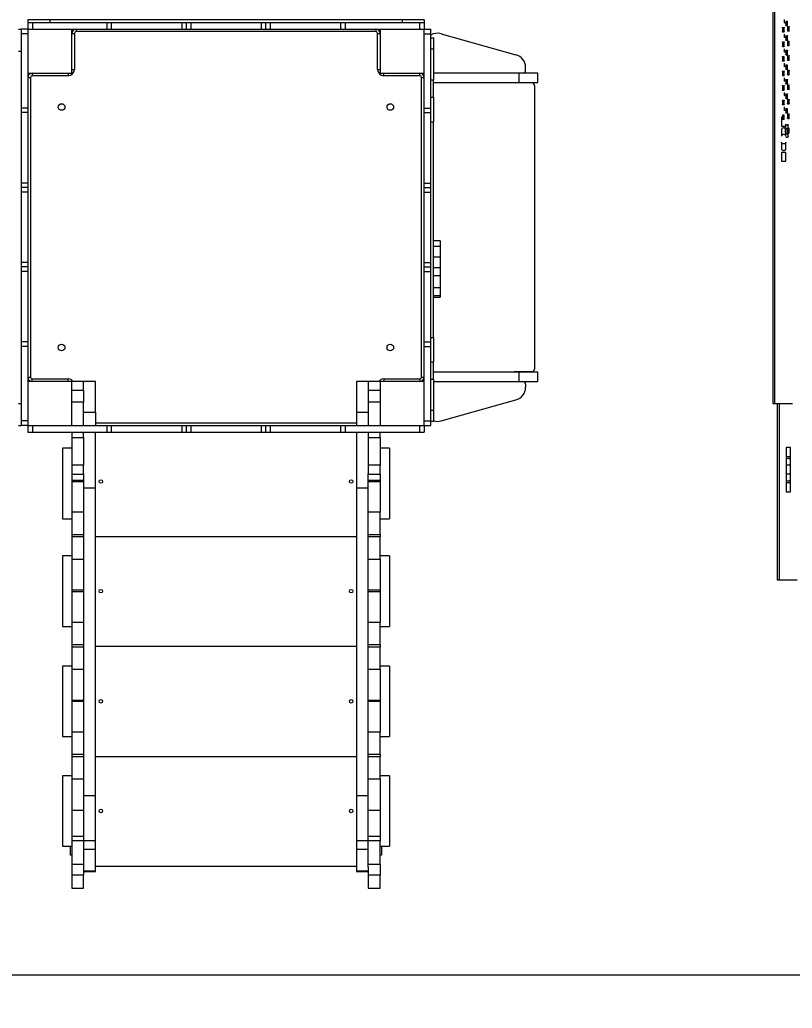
# Model space of a CAD drawing. Header units: millimetres. Extents: x -8045 to 6871, y -5915 to 5473.
# Drawn here: x -2395 to -642, y -3159 to -915 of the extents above; entities that cross this region are included whole.
import ezdxf

# ---------------------------------------------------------------- set-up
doc = ezdxf.new("R2010")
doc.units = ezdxf.units.MM
for name, color, linetype in [('DIKOM_ОБЪЕКТ', 7, 'Continuous'), ('DIKOM_РАЗМЕР_ЗОНА', 7, 'Continuous'), ('DIKOM_РАЗМЕР_ОБЪЕКТА', 7, 'Continuous')]:
    doc.layers.add(name, color=color, linetype=linetype)
doc.styles.add('style1', font='arial.ttf', dxfattribs={"width": 0.8})
doc.dimstyles.new('1-50', dxfattribs={"dimtxt": 300, "dimasz": 200, "dimexe": 100, "dimexo": 0, "dimgap": 100, "dimtad": 1, "dimtxsty": 'style1', "dimcen": 200, "dimclrd": 7, "dimclre": 7, "dimclrt": 7, "dimadec": 1, "dimazin": 2, "dimtfac": 1, "dimtmove": 0, "dimatfit": 2, "dimfxl": 0, "dimlwd": 25, "dimlwe": 18, "dimarcsym": 0})

# ---------------------------------------------------------------- blocks, each defined once
blk = doc.blocks.new('*D9')
at = {"layer": 'Defpoints', "color": 0, "linetype": 'Continuous', "transparency": 16777216}
for p in [(5663.5, -234.6), (-5019.6, -1388.7), (5663.5, -4701.5)]:
    blk.add_point(p, dxfattribs=at)
at = {"layer": 'DIKOM_РАЗМЕР_ОБЪЕКТА', "color": 7, "linetype": 'Continuous', "lineweight": 18, "transparency": 16777216}
for p, q in [((5663.5, -234.6), (5663.5, -4801.5)), ((-5019.6, -1388.7), (-5019.6, -4801.5))]:
    blk.add_line(p, q, dxfattribs=at)
at = {"layer": 'DIKOM_РАЗМЕР_ОБЪЕКТА', "color": 7, "linetype": 'Continuous', "lineweight": 25, "transparency": 16777216}
blk.add_line((-4819.6, -4701.5), (5463.5, -4701.5), dxfattribs=at)
at = {"layer": 'DIKOM_РАЗМЕР_ОБЪЕКТА', "color": 7, "linetype": 'Continuous', "transparency": 16777216}
for points in [[(-4819.6, -4668.1), (-4819.6, -4734.8), (-5019.6, -4701.5)], [(5463.5, -4668.1), (5463.5, -4734.8), (5663.5, -4701.5)]]:
    blk.add_solid(points, dxfattribs=at)
at = {"layer": 'DIKOM_РАЗМЕР_ОБЪЕКТА', "color": 7, "linetype": 'Continuous', "lineweight": 15, "transparency": 16777216, "insert": (-74.4, -4448.3), "char_height": 300, "attachment_point": 5, "style": 'style1'}
blk.add_mtext('10700', dxfattribs=at)
blk = doc.blocks.new('*D10')
at = {"layer": 'Defpoints', "color": 0, "linetype": 'Continuous', "transparency": 16777216}
for p in [(-1653.8, 3474.9), (-5616.5, -3083.4), (491, -3083.4)]:
    blk.add_point(p, dxfattribs=at)
at = {"layer": 'DIKOM_РАЗМЕР_ОБЪЕКТА', "color": 7, "linetype": 'Continuous', "lineweight": 18, "transparency": 16777216}
for p, q in [((-1653.8, 3474.9), (-5716.5, 3474.9)), ((491, -3083.4), (-5716.5, -3083.4))]:
    blk.add_line(p, q, dxfattribs=at)
at = {"layer": 'DIKOM_РАЗМЕР_ОБЪЕКТА', "color": 7, "linetype": 'Continuous', "lineweight": 25, "transparency": 16777216}
blk.add_line((-5616.5, 3274.9), (-5616.5, -2883.4), dxfattribs=at)
at = {"layer": 'DIKOM_РАЗМЕР_ОБЪЕКТА', "color": 7, "linetype": 'Continuous', "transparency": 16777216}
for points in [[(-5649.8, 3274.9), (-5583.1, 3274.9), (-5616.5, 3474.9)], [(-5649.8, -2883.4), (-5583.1, -2883.4), (-5616.5, -3083.4)]]:
    blk.add_solid(points, dxfattribs=at)
at = {"layer": 'DIKOM_РАЗМЕР_ОБЪЕКТА', "color": 7, "linetype": 'Continuous', "lineweight": 15, "transparency": 16777216, "insert": (-5869.6, -1326.9), "char_height": 300, "attachment_point": 5, "rotation": 90, "style": 'style1'}
blk.add_mtext('6550', dxfattribs=at)
blk = doc.blocks.new('*D11')
at = {"layer": 'Defpoints', "color": 0, "transparency": 16777216}
for p in [(6870.9, -184.6), (-7019.6, -1388.7), (-7019.6, -5814.6)]:
    blk.add_point(p, dxfattribs=at)
at = {"layer": 'DIKOM_РАЗМЕР_ЗОНА', "color": 7, "lineweight": 18, "transparency": 16777216}
for p, q in [((6870.9, -184.6), (6870.9, -5914.6)), ((-7019.6, -1388.7), (-7019.6, -5914.6))]:
    blk.add_line(p, q, dxfattribs=at)
at = {"layer": 'DIKOM_РАЗМЕР_ЗОНА', "color": 7, "lineweight": 25, "transparency": 16777216}
blk.add_line((6670.9, -5814.6), (-6819.6, -5814.6), dxfattribs=at)
at = {"layer": 'DIKOM_РАЗМЕР_ЗОНА', "color": 7, "transparency": 16777216}
for points in [[(-6819.6, -5781.3), (-6819.6, -5848), (-7019.6, -5814.6)], [(6670.9, -5781.3), (6670.9, -5848), (6870.9, -5814.6)]]:
    blk.add_solid(points, dxfattribs=at)
at = {"layer": 'DIKOM_РАЗМЕР_ЗОНА', "color": 7, "transparency": 16777216, "insert": (-74.4, -5561.4), "char_height": 300, "attachment_point": 5, "style": 'style1'}
blk.add_mtext('13900', dxfattribs=at)
blk = doc.blocks.new('*D12')
at = {"layer": 'Defpoints', "color": 0, "transparency": 16777216}
for p in [(-2189.6, 5472.7), (-7595.2, -5085), (-495.6, -5085)]:
    blk.add_point(p, dxfattribs=at)
at = {"layer": 'DIKOM_РАЗМЕР_ЗОНА', "color": 7, "lineweight": 18, "transparency": 16777216}
for p, q in [((-2189.6, 5472.7), (-7695.2, 5472.7)), ((-495.6, -5085), (-7695.2, -5085))]:
    blk.add_line(p, q, dxfattribs=at)
at = {"layer": 'DIKOM_РАЗМЕР_ЗОНА', "color": 7, "lineweight": 25, "transparency": 16777216}
blk.add_line((-7595.2, 5272.7), (-7595.2, -4885), dxfattribs=at)
at = {"layer": 'DIKOM_РАЗМЕР_ЗОНА', "color": 7, "transparency": 16777216}
for points in [[(-7628.5, 5272.7), (-7561.9, 5272.7), (-7595.2, 5472.7)], [(-7628.5, -4885), (-7561.9, -4885), (-7595.2, -5085)]]:
    blk.add_solid(points, dxfattribs=at)
at = {"layer": 'DIKOM_РАЗМЕР_ЗОНА', "color": 7, "transparency": 16777216, "insert": (-7848.4, -1452.6), "char_height": 300, "attachment_point": 5, "rotation": 90, "style": 'style1'}
blk.add_mtext('10550', dxfattribs=at)

msp = doc.modelspace()

# ---------------------------------------------------------------- linework, layer by layer
at = {"layer": 'DIKOM_ОБЪЕКТ', "color": 7, "linetype": 'Continuous', "lineweight": 15}
for p, q in [((-685.854, -198.252), (-685.854, -1786.157)), ((-680.877, -1786.157), (-680.877, -746.094)), ((-2376.813, -915.157), (-2376.813, -921.157)), ((-2326.813, -915.157), (-2376.813, -915.157)), ((-1526.813, -915.157), (-2326.813, -915.157)), ((-2326.813, -915.157), (-2326.813, -921.157)), ((-1476.813, -915.157), (-1526.813, -915.157)), ((-1526.813, -915.157), (-1526.813, -921.157)), ((-1476.813, -915.157), (-1476.813, -921.157)), ((-659.782, -914.729), (-659.782, -921.42)), ((-656.498, -918.001), (-656.498, -927.919)), ((-652.498, -927.919), (-652.498, -918.001)), ((-2397.813, -936.157), (-2391.813, -936.157)), ((-2376.813, -936.157), (-2391.813, -936.157)), ((-2391.813, -936.157), (-2391.813, -946.746)), ((-2376.813, -921.157), (-2376.813, -936.157)), ((-2376.813, -921.157), (-2366.225, -921.157)), ((-2376.813, -936.157), (-2366.225, -936.157)), ((-2376.813, -936.157), (-2376.813, -946.746)), ((-2366.225, -921.157), (-2366.225, -936.157)), ((-2366.225, -921.157), (-2197.062, -921.157)), ((-2366.225, -936.157), (-2197.062, -936.157)), ((-2276.813, -1036.157), (-2276.813, -936.157)), ((-2266.813, -936.157), (-2266.813, -942.157)), ((-1586.813, -942.157), (-2266.813, -942.157)), ((-2197.062, -921.157), (-2197.062, -936.157)), ((-2197.062, -921.157), (-2187.076, -921.157)), ((-2197.062, -936.157), (-2187.076, -936.157)), ((-2187.076, -921.157), (-2187.076, -936.157)), ((-2187.076, -921.157), (-2026.813, -921.157)), ((-2187.076, -936.157), (-2026.813, -936.157)), ((-2026.813, -921.157), (-2026.813, -936.157)), ((-2026.813, -921.157), (-2016.813, -921.157)), ((-2026.813, -936.157), (-2016.813, -936.157)), ((-2016.813, -921.157), (-2016.813, -936.157)), ((-2016.813, -921.157), (-2006.813, -921.157)), ((-2016.813, -936.157), (-2006.813, -936.157)), ((-2006.813, -921.157), (-1846.813, -921.157)), ((-2006.813, -921.157), (-2006.813, -936.157)), ((-2006.813, -936.157), (-1846.813, -936.157)), ((-1846.813, -921.157), (-1846.813, -936.157)), ((-1846.813, -921.157), (-1836.813, -921.157)), ((-1846.813, -936.157), (-1836.813, -936.157)), ((-1836.813, -921.157), (-1836.813, -936.157)), ((-1836.813, -921.157), (-1826.813, -921.157)), ((-1836.813, -936.157), (-1826.813, -936.157)), ((-1826.813, -921.157), (-1826.813, -936.157)), ((-1826.813, -921.157), (-1666.55, -921.157)), ((-1826.813, -936.157), (-1666.55, -936.157)), ((-1666.55, -921.157), (-1666.55, -936.157)), ((-1666.55, -921.157), (-1656.563, -921.157)), ((-1666.55, -936.157), (-1656.563, -936.157)), ((-1656.563, -921.157), (-1656.563, -936.157)), ((-1656.563, -921.157), (-1487.401, -921.157)), ((-1656.563, -936.157), (-1487.401, -936.157)), ((-1586.813, -936.157), (-1586.813, -942.157)), ((-1576.813, -936.157), (-1576.813, -1036.157)), ((-1487.401, -921.157), (-1487.401, -936.157)), ((-1487.401, -921.157), (-1476.813, -921.157)), ((-1487.401, -936.157), (-1476.813, -936.157)), ((-1476.813, -921.157), (-1476.813, -936.157)), ((-1476.813, -936.157), (-1461.813, -936.157)), ((-1476.813, -946.746), (-1476.813, -936.157)), ((-1461.813, -946.746), (-1461.813, -936.157)), ((-663.911, -932.206), (-663.911, -942.123)), ((-663.835, -942.431), (-663.911, -942.123)), ((-659.911, -942.123), (-659.911, -932.206)), ((-656.421, -928.227), (-656.498, -927.919)), ((-652.369, -930.356), (-652.369, -940.274)), ((-652.293, -930.665), (-652.369, -930.377)), ((-648.369, -940.274), (-648.369, -930.356)), ((-2376.813, -946.746), (-2391.813, -946.746)), ((-2391.813, -946.746), (-2391.813, -1115.908)), ((-2376.813, -946.746), (-2376.813, -1115.908)), ((-2276.813, -946.157), (-2270.813, -946.157)), ((-2270.813, -946.157), (-2270.813, -1028.157)), ((-1582.813, -1028.157), (-1582.813, -946.157)), ((-1582.813, -946.157), (-1576.813, -946.157)), ((-1476.813, -946.746), (-1461.813, -946.746)), ((-1476.813, -1115.908), (-1476.813, -946.746)), ((-1461.813, -1115.908), (-1461.813, -946.746)), ((-1461.813, -956.157), (-1455.813, -956.157)), ((-1455.813, -956.157), (-1455.813, -981.157)), ((-1438.724, -946.822), (-1268.724, -994.422)), ((-659.782, -947.787), (-659.782, -954.478)), ((-656.498, -951.059), (-656.498, -960.976)), ((-656.421, -961.285), (-656.498, -960.976)), ((-652.498, -960.976), (-652.498, -951.059)), ((-652.369, -963.414), (-652.369, -973.332)), ((-652.293, -963.723), (-652.369, -963.435)), ((-648.369, -973.332), (-648.369, -963.414)), ((-2397.813, -986.157), (-2391.813, -986.157)), ((-1461.813, -981.157), (-1455.813, -981.157)), ((-1455.813, -981.157), (-1455.813, -1051.157)), ((-663.911, -965.264), (-663.911, -975.181)), ((-663.835, -975.489), (-663.911, -975.181)), ((-659.911, -975.181), (-659.911, -965.264)), ((-659.782, -980.845), (-659.782, -987.536)), ((-656.498, -984.117), (-656.498, -994.034)), ((-652.498, -994.034), (-652.498, -984.117)), ((-663.911, -998.321), (-663.911, -1008.239)), ((-663.835, -1008.547), (-663.911, -1008.239)), ((-659.911, -1008.239), (-659.911, -998.321)), ((-656.421, -994.343), (-656.498, -994.034)), ((-652.369, -996.472), (-652.369, -1006.389)), ((-652.293, -996.78), (-652.369, -996.493)), ((-648.369, -1006.389), (-648.369, -996.472)), ((-2276.813, -1028.157), (-2270.813, -1028.157)), ((-1582.813, -1028.157), (-1576.813, -1028.157)), ((-1246.813, -1030.157), (-1246.813, -1023.311)), ((-663.911, -1031.379), (-663.911, -1041.297)), ((-659.911, -1041.297), (-659.911, -1031.379)), ((-659.782, -1013.903), (-659.782, -1020.594)), ((-656.498, -1017.175), (-656.498, -1027.092)), ((-656.421, -1027.4), (-656.498, -1027.092)), ((-652.498, -1027.092), (-652.498, -1017.175)), ((-652.369, -1029.53), (-652.369, -1039.447)), ((-652.293, -1029.838), (-652.369, -1029.551)), ((-648.369, -1039.447), (-648.369, -1029.53)), ((-2376.813, -1036.157), (-2276.813, -1036.157)), ((-2376.813, -1046.157), (-2370.813, -1046.157)), ((-2370.813, -1046.157), (-2370.813, -1726.157)), ((-2366.813, -1036.157), (-2366.813, -1042.157)), ((-2284.813, -1042.157), (-2366.813, -1042.157)), ((-2284.813, -1036.157), (-2284.813, -1042.157)), ((-1576.813, -1036.157), (-1476.813, -1036.157)), ((-1568.813, -1042.157), (-1568.813, -1036.157)), ((-1486.813, -1042.157), (-1568.813, -1042.157)), ((-1486.813, -1042.157), (-1486.813, -1036.157)), ((-1482.813, -1726.157), (-1482.813, -1046.157)), ((-1482.813, -1046.157), (-1476.813, -1046.157)), ((-1461.813, -1051.157), (-1455.813, -1051.157)), ((-1261.497, -1036.157), (-1455.813, -1036.157)), ((-1455.813, -1091.157), (-1455.813, -1051.157)), ((-1261.497, -1057.157), (-1261.497, -1036.157)), ((-1218.813, -1036.157), (-1261.497, -1036.157)), ((-1218.813, -1057.157), (-1218.813, -1036.157)), ((-663.835, -1041.605), (-663.911, -1041.297)), ((-659.782, -1046.961), (-659.782, -1053.652)), ((-656.498, -1050.233), (-656.498, -1060.15)), ((-652.498, -1060.15), (-652.498, -1050.233)), ((-1455.813, -1057.157), (-1261.497, -1057.157)), ((-1232.813, -1058.157), (-1270.813, -1058.157)), ((-1261.497, -1057.157), (-1218.813, -1057.157)), ((-1226.813, -1064.157), (-1226.813, -1708.157)), ((-663.911, -1064.437), (-663.911, -1074.355)), ((-663.835, -1074.663), (-663.911, -1074.355)), ((-659.911, -1074.355), (-659.911, -1064.437)), ((-656.421, -1060.458), (-656.498, -1060.15)), ((-652.369, -1062.588), (-652.369, -1072.505)), ((-652.293, -1062.896), (-652.369, -1062.609)), ((-648.369, -1072.505), (-648.369, -1062.588)), ((-1461.813, -1091.157), (-1455.813, -1091.157)), ((-1455.813, -1091.157), (-1455.813, -1146.429)), ((-663.911, -1097.495), (-663.911, -1107.412)), ((-659.911, -1107.412), (-659.911, -1097.495)), ((-659.782, -1080.019), (-659.782, -1086.71)), ((-656.498, -1083.291), (-656.498, -1093.208)), ((-656.421, -1093.516), (-656.498, -1093.208)), ((-652.498, -1093.208), (-652.498, -1083.291)), ((-652.369, -1095.646), (-652.369, -1105.563)), ((-652.293, -1095.954), (-652.369, -1095.666)), ((-648.369, -1105.563), (-648.369, -1095.646)), ((-2376.813, -1115.908), (-2391.813, -1115.908)), ((-2391.813, -1115.908), (-2391.813, -1125.894)), ((-2376.813, -1115.908), (-2376.813, -1125.894)), ((-1476.813, -1115.908), (-1461.813, -1115.908)), ((-1476.813, -1125.894), (-1476.813, -1115.908)), ((-1461.813, -1125.894), (-1461.813, -1115.908)), ((-663.835, -1107.721), (-663.911, -1107.412)), ((-659.782, -1113.076), (-659.782, -1119.768)), ((-656.498, -1116.348), (-656.498, -1126.266)), ((-652.498, -1126.266), (-652.498, -1116.348)), ((-2376.813, -1125.894), (-2391.813, -1125.894)), ((-2391.813, -1125.894), (-2391.813, -1286.157)), ((-2376.813, -1125.894), (-2376.813, -1286.157)), ((-1476.813, -1125.894), (-1461.813, -1125.894)), ((-1476.813, -1286.157), (-1476.813, -1125.894)), ((-1461.813, -1286.157), (-1461.813, -1125.894)), ((-665.9, -1136.157), (-665.9, -1157.015)), ((-663.911, -1136.157), (-665.9, -1136.157)), ((-663.911, -1130.553), (-663.911, -1140.47)), ((-663.835, -1140.778), (-663.911, -1140.47)), ((-659.911, -1140.47), (-659.911, -1130.553)), ((-656.421, -1126.574), (-656.498, -1126.266)), ((-652.369, -1128.704), (-652.369, -1138.621)), ((-652.293, -1129.012), (-652.369, -1128.724)), ((-648.369, -1138.621), (-648.369, -1128.704)), ((-1461.813, -1146.429), (-1455.813, -1146.429)), ((-1455.813, -1635.886), (-1455.813, -1146.429)), ((-665.914, -1164.063), (-665.984, -1179.063)), ((-656.571, -1157.015), (-665.9, -1157.015)), ((-656.571, -1159.498), (-657.475, -1160.023)), ((-657.475, -1160.023), (-656.373, -1162.203)), ((-657.475, -1160.023), (-657.475, -1171.593)), ((-656.571, -1152.311), (-656.571, -1160.576)), ((-656.373, -1162.203), (-652.469, -1162.756)), ((-656.373, -1162.203), (-656.373, -1173.773)), ((-652.469, -1162.756), (-649.666, -1161.128)), ((-652.469, -1162.756), (-652.469, -1174.326)), ((-650.571, -1160.576), (-650.571, -1152.311)), ((-649.666, -1161.128), (-650.571, -1159.34)), ((-649.666, -1161.128), (-649.666, -1172.699)), ((-657.475, -1171.593), (-656.373, -1173.773)), ((-656.373, -1173.773), (-652.469, -1174.326)), ((-655.984, -1179.11), (-655.959, -1173.832)), ((-652.469, -1174.326), (-649.666, -1172.699)), ((-650.571, -1180.41), (-650.571, -1173.224)), ((-665.984, -1193.252), (-665.914, -1208.252)), ((-655.914, -1208.205), (-655.984, -1193.205)), ((-665.9, -1215.299), (-665.9, -1236.157)), ((-665.9, -1215.299), (-655.9, -1215.299)), ((-655.9, -1236.157), (-655.9, -1215.299)), ((-665.9, -1236.157), (-655.9, -1236.157)), ((-2376.813, -1286.157), (-2391.813, -1286.157)), ((-2391.813, -1286.157), (-2391.813, -1296.157)), ((-2376.813, -1296.157), (-2391.813, -1296.157)), ((-2391.813, -1296.157), (-2391.813, -1306.157)), ((-2376.813, -1286.157), (-2376.813, -1296.157)), ((-2376.813, -1296.157), (-2376.813, -1306.157)), ((-1476.813, -1286.157), (-1461.813, -1286.157)), ((-1476.813, -1296.157), (-1476.813, -1286.157)), ((-1476.813, -1296.157), (-1461.813, -1296.157)), ((-1476.813, -1306.157), (-1476.813, -1296.157)), ((-1461.813, -1296.157), (-1461.813, -1286.157)), ((-1461.813, -1306.157), (-1461.813, -1296.157)), ((-2391.813, -1306.157), (-2391.813, -1466.157)), ((-2376.813, -1306.157), (-2391.813, -1306.157)), ((-2376.813, -1306.157), (-2376.813, -1466.157)), ((-1476.813, -1466.157), (-1476.813, -1306.157)), ((-1476.813, -1306.157), (-1461.813, -1306.157)), ((-1461.813, -1466.157), (-1461.813, -1306.157)), ((-1440.813, -1416.9), (-1455.813, -1416.9)), ((-1440.813, -1429.972), (-1455.813, -1429.972)), ((-1440.813, -1416.9), (-1440.813, -1429.972)), ((-1440.813, -1429.972), (-1440.813, -1453.761)), ((-1440.813, -1453.761), (-1455.813, -1453.761)), ((-1440.813, -1453.761), (-1440.813, -1478.32)), ((-2376.813, -1466.157), (-2391.813, -1466.157)), ((-2391.813, -1466.157), (-2391.813, -1476.157)), ((-2376.813, -1476.157), (-2391.813, -1476.157)), ((-2391.813, -1476.157), (-2391.813, -1486.157)), ((-2376.813, -1466.157), (-2376.813, -1476.157)), ((-2376.813, -1476.157), (-2376.813, -1486.157)), ((-1476.813, -1466.157), (-1461.813, -1466.157)), ((-1476.813, -1476.157), (-1476.813, -1466.157)), ((-1476.813, -1476.157), (-1461.813, -1476.157)), ((-1476.813, -1486.157), (-1476.813, -1476.157)), ((-1461.813, -1476.157), (-1461.813, -1466.157)), ((-1461.813, -1486.157), (-1461.813, -1476.157)), ((-1440.813, -1478.32), (-1455.813, -1478.32)), ((-1440.813, -1478.32), (-1440.813, -1496.189)), ((-2376.813, -1486.157), (-2391.813, -1486.157)), ((-2391.813, -1486.157), (-2391.813, -1646.421)), ((-2376.813, -1486.157), (-2376.813, -1646.421)), ((-1476.813, -1486.157), (-1461.813, -1486.157)), ((-1476.813, -1646.421), (-1476.813, -1486.157)), ((-1461.813, -1646.421), (-1461.813, -1486.157)), ((-1440.813, -1496.189), (-1455.813, -1496.189)), ((-1440.813, -1496.189), (-1440.813, -1523.902)), ((-1440.813, -1523.902), (-1455.813, -1523.902)), ((-1440.813, -1523.902), (-1440.813, -1541.789)), ((-1440.813, -1541.789), (-1455.813, -1541.789)), ((-1455.813, -1544.479), (-1440.813, -1544.479)), ((-1440.813, -1541.789), (-1440.813, -1544.479)), ((-1461.813, -1635.886), (-1455.813, -1635.886)), ((-1455.813, -1635.886), (-1455.813, -1691.157)), ((-2376.813, -1646.421), (-2391.813, -1646.421)), ((-2391.813, -1646.421), (-2391.813, -1656.407)), ((-2376.813, -1656.407), (-2391.813, -1656.407)), ((-2391.813, -1656.407), (-2391.813, -1825.569)), ((-2376.813, -1646.421), (-2376.813, -1656.407)), ((-2376.813, -1656.407), (-2376.813, -1825.569)), ((-1476.813, -1646.421), (-1461.813, -1646.421)), ((-1476.813, -1656.407), (-1476.813, -1646.421)), ((-1476.813, -1656.407), (-1461.813, -1656.407)), ((-1476.813, -1825.569), (-1476.813, -1656.407)), ((-1461.813, -1656.407), (-1461.813, -1646.421)), ((-1461.813, -1825.569), (-1461.813, -1656.407)), ((-1461.813, -1691.157), (-1455.813, -1691.157)), ((-1455.813, -1731.157), (-1455.813, -1691.157)), ((-2376.813, -1726.157), (-2370.813, -1726.157)), ((-1482.813, -1726.157), (-1476.813, -1726.157)), ((-1261.497, -1715.157), (-1455.813, -1715.157)), ((-1232.813, -1714.157), (-1270.813, -1714.157)), ((-1261.497, -1736.157), (-1261.497, -1715.157)), ((-1218.813, -1715.157), (-1261.497, -1715.157)), ((-1218.813, -1736.157), (-1218.813, -1715.157)), ((-2276.813, -1736.157), (-2376.813, -1736.157)), ((-2366.813, -1730.157), (-2284.813, -1730.157)), ((-2366.813, -1736.157), (-2366.813, -1730.157)), ((-2284.813, -1736.157), (-2284.813, -1730.157)), ((-2249.813, -1735.986), (-2276.813, -1735.986)), ((-2276.813, -1735.986), (-2276.813, -1736.157)), ((-2249.813, -1736.157), (-2276.813, -1736.157)), ((-2276.813, -1836.157), (-2276.813, -1736.157)), ((-2222.813, -1735.986), (-2249.813, -1735.986)), ((-2249.813, -1735.986), (-2249.813, -1736.157)), ((-2249.813, -1756.157), (-2249.813, -1736.157)), ((-2222.813, -1805.986), (-2222.813, -1735.986)), ((-1603.813, -1735.986), (-1630.813, -1735.986)), ((-1630.813, -1735.986), (-1630.813, -1805.986)), ((-1603.813, -1736.157), (-1603.813, -1735.986)), ((-1576.813, -1735.986), (-1603.813, -1735.986)), ((-1576.813, -1736.157), (-1603.813, -1736.157)), ((-1603.813, -1736.157), (-1603.813, -1756.157)), ((-1576.813, -1736.157), (-1576.813, -1735.986)), ((-1476.813, -1736.157), (-1576.813, -1736.157)), ((-1576.813, -1736.157), (-1576.813, -1836.157)), ((-1568.813, -1730.157), (-1486.813, -1730.157)), ((-1568.813, -1730.157), (-1568.813, -1736.157)), ((-1486.813, -1730.157), (-1486.813, -1736.157)), ((-1461.813, -1731.157), (-1455.813, -1731.157)), ((-1455.813, -1731.157), (-1455.813, -1801.157)), ((-1455.813, -1736.157), (-1261.497, -1736.157)), ((-1261.497, -1736.157), (-1218.813, -1736.157)), ((-1246.813, -1742.157), (-1246.813, -1749.003)), ((-2276.813, -1756.157), (-2249.813, -1756.157)), ((-2249.813, -1756.157), (-2249.813, -1783.341)), ((-1603.813, -1756.157), (-1576.813, -1756.157)), ((-1603.813, -1756.157), (-1603.813, -1783.341)), ((-2397.813, -1786.157), (-2391.813, -1786.157)), ((-2249.813, -1783.341), (-2276.813, -1783.341)), ((-2249.813, -1836.157), (-2249.813, -1783.341)), ((-1576.813, -1783.341), (-1603.813, -1783.341)), ((-1603.813, -1783.341), (-1603.813, -1836.157)), ((-1438.724, -1825.492), (-1268.724, -1777.892)), ((-685.854, -1786.157), (-680.877, -1786.157)), ((-680.877, -1786.157), (-640.877, -1786.157)), ((-675.639, -1786.157), (-675.639, -2186.157)), ((-670.663, -2186.157), (-670.663, -1786.157)), ((-2249.813, -1805.986), (-2222.813, -1805.986)), ((-2222.813, -1805.986), (-2222.813, -1836.157)), ((-1630.813, -1805.986), (-1603.813, -1805.986)), ((-1630.813, -1805.986), (-1630.813, -1836.157)), ((-1461.813, -1801.157), (-1455.813, -1801.157)), ((-1455.813, -1801.157), (-1455.813, -1826.157)), ((-2397.813, -1836.157), (-2391.813, -1836.157)), ((-2376.813, -1825.569), (-2391.813, -1825.569)), ((-2391.813, -1825.569), (-2391.813, -1836.157)), ((-2376.813, -1836.157), (-2391.813, -1836.157)), ((-2376.813, -1825.569), (-2376.813, -1836.157)), ((-2376.813, -1836.157), (-2376.813, -1851.157)), ((-2376.813, -1836.157), (-2366.225, -1836.157)), ((-2366.225, -1836.157), (-2366.225, -1851.157)), ((-2366.225, -1836.157), (-2197.062, -1836.157)), ((-2222.813, -1830.157), (-1630.813, -1830.157)), ((-2197.062, -1836.157), (-2197.062, -1851.157)), ((-2197.062, -1836.157), (-2187.076, -1836.157)), ((-2187.076, -1836.157), (-2187.076, -1851.157)), ((-2187.076, -1836.157), (-2026.813, -1836.157)), ((-2026.813, -1836.157), (-2026.813, -1851.157)), ((-2026.813, -1836.157), (-2016.813, -1836.157)), ((-2016.813, -1836.157), (-2016.813, -1851.157)), ((-2016.813, -1836.157), (-2006.813, -1836.157)), ((-2006.813, -1836.157), (-2006.813, -1851.157)), ((-2006.813, -1836.157), (-1846.813, -1836.157)), ((-1846.813, -1836.157), (-1846.813, -1851.157)), ((-1846.813, -1836.157), (-1836.813, -1836.157)), ((-1836.813, -1836.157), (-1836.813, -1851.157)), ((-1836.813, -1836.157), (-1826.813, -1836.157)), ((-1826.813, -1836.157), (-1826.813, -1851.157)), ((-1826.813, -1836.157), (-1666.55, -1836.157)), ((-1666.55, -1836.157), (-1666.55, -1851.157)), ((-1666.55, -1836.157), (-1656.563, -1836.157)), ((-1656.563, -1836.157), (-1656.563, -1851.157)), ((-1656.563, -1836.157), (-1487.401, -1836.157)), ((-1487.401, -1836.157), (-1487.401, -1851.157)), ((-1487.401, -1836.157), (-1476.813, -1836.157)), ((-1476.813, -1825.569), (-1461.813, -1825.569)), ((-1476.813, -1836.157), (-1476.813, -1825.569)), ((-1476.813, -1836.157), (-1476.813, -1851.157)), ((-1476.813, -1836.157), (-1461.813, -1836.157)), ((-1461.813, -1836.157), (-1461.813, -1825.569)), ((-1461.813, -1826.157), (-1455.813, -1826.157)), ((-2376.813, -1851.157), (-2366.225, -1851.157)), ((-2366.225, -1851.157), (-2197.062, -1851.157)), ((-2276.813, -1851.157), (-2276.813, -1863.164)), ((-2249.813, -1863.164), (-2249.813, -1851.157)), ((-2222.813, -1852.006), (-2249.813, -1852.006)), ((-2222.813, -1851.157), (-2222.813, -1852.006)), ((-2222.813, -1978.531), (-2222.813, -1852.006)), ((-2197.062, -1851.157), (-2187.076, -1851.157)), ((-2187.076, -1851.157), (-2026.813, -1851.157)), ((-2026.813, -1851.157), (-2016.813, -1851.157)), ((-2016.813, -1851.157), (-2006.813, -1851.157)), ((-2006.813, -1851.157), (-1846.813, -1851.157)), ((-1846.813, -1851.157), (-1836.813, -1851.157)), ((-1836.813, -1851.157), (-1826.813, -1851.157)), ((-1826.813, -1851.157), (-1666.55, -1851.157)), ((-1666.55, -1851.157), (-1656.563, -1851.157)), ((-1656.563, -1851.157), (-1487.401, -1851.157)), ((-1630.813, -1851.157), (-1630.813, -1852.006)), ((-1603.813, -1852.006), (-1630.813, -1852.006)), ((-1630.813, -1852.006), (-1630.813, -1978.531)), ((-1603.813, -1851.157), (-1603.813, -1863.164)), ((-1576.813, -1863.164), (-1576.813, -1851.157)), ((-1487.401, -1851.157), (-1476.813, -1851.157)), ((-2276.813, -1863.164), (-2249.813, -1863.164)), ((-2276.813, -1863.164), (-2276.813, -1926.267)), ((-2249.813, -1863.164), (-2249.813, -1926.267)), ((-1603.813, -1863.164), (-1576.813, -1863.164)), ((-1603.813, -1863.164), (-1603.813, -1926.267)), ((-1576.813, -1863.164), (-1576.813, -1926.267)), ((-2276.813, -1887.765), (-2297.813, -1887.765)), ((-2297.813, -1887.765), (-2297.813, -2047.765)), ((-1555.813, -1887.765), (-1576.813, -1887.765)), ((-1555.813, -1887.765), (-1555.813, -2047.765)), ((-655.686, -1886.157), (-655.686, -1907.015)), ((-650.709, -1886.157), (-655.686, -1886.157)), ((-645.686, -1886.157), (-650.709, -1886.157)), ((-645.686, -1907.015), (-645.686, -1886.157)), ((-2249.813, -1926.267), (-2276.813, -1926.267)), ((-2276.813, -1926.267), (-2276.813, -1946.444)), ((-2249.813, -1945.65), (-2249.813, -1926.267)), ((-1576.813, -1926.267), (-1603.813, -1926.267)), ((-1603.813, -1926.267), (-1603.813, -1945.65)), ((-1576.813, -1946.444), (-1576.813, -1926.267)), ((-655.7, -1914.063), (-655.769, -1929.063)), ((-645.686, -1907.015), (-655.686, -1907.015)), ((-645.77, -1929.11), (-645.7, -1914.109)), ((-2276.813, -1946.444), (-2249.813, -1946.444)), ((-2276.813, -1946.444), (-2276.813, -1959.986)), ((-2249.813, -1945.65), (-2249.813, -1978.531)), ((-1603.813, -1978.531), (-1603.813, -1945.65)), ((-1603.813, -1946.444), (-1576.813, -1946.444)), ((-1576.813, -1946.444), (-1576.813, -1959.986)), ((-655.769, -1943.252), (-655.7, -1958.252)), ((-645.7, -1958.205), (-645.77, -1943.205)), ((-2276.813, -1959.986), (-2249.813, -1959.986)), ((-2276.813, -1959.986), (-2276.813, -1962.986)), ((-2276.813, -1962.986), (-2249.813, -1962.986)), ((-2276.813, -1962.986), (-2276.813, -2032.986)), ((-1603.813, -1959.986), (-1576.813, -1959.986)), ((-1603.813, -1962.986), (-1576.813, -1962.986)), ((-1576.813, -1959.986), (-1576.813, -1962.986)), ((-1576.813, -1962.986), (-1576.813, -2032.986)), ((-655.686, -1965.299), (-655.686, -1986.157)), ((-655.686, -1965.299), (-645.686, -1965.299)), ((-645.686, -1986.157), (-645.686, -1965.299)), ((-2222.813, -1978.531), (-2249.813, -1978.531)), ((-2249.813, -1978.531), (-2249.813, -2676.576)), ((-2222.813, -2676.576), (-2222.813, -1978.531)), ((-1603.813, -1978.531), (-1630.813, -1978.531)), ((-1630.813, -1978.531), (-1630.813, -2676.576)), ((-1603.813, -2676.576), (-1603.813, -1978.531)), ((-655.686, -1986.157), (-645.686, -1986.157)), ((-2249.813, -2032.986), (-2276.813, -2032.986)), ((-2276.813, -2032.986), (-2276.813, -2082.986)), ((-1576.813, -2032.986), (-1603.813, -2032.986)), ((-1576.813, -2082.986), (-1576.813, -2032.986)), ((-2297.813, -2047.765), (-2276.813, -2047.765)), ((-1576.813, -2047.765), (-1555.813, -2047.765)), ((-2276.813, -2082.986), (-2249.813, -2082.986)), ((-2276.813, -2082.986), (-2276.813, -2088.986)), ((-1603.813, -2082.986), (-1576.813, -2082.986)), ((-1576.813, -2082.986), (-1576.813, -2088.986)), ((-2249.813, -2088.986), (-2276.813, -2088.986)), ((-2276.813, -2088.986), (-2276.813, -2138.986)), ((-2222.813, -2087.986), (-1630.813, -2087.986)), ((-1576.813, -2088.986), (-1603.813, -2088.986)), ((-1576.813, -2138.986), (-1576.813, -2088.986)), ((-2276.813, -2131.986), (-2297.813, -2131.986)), ((-2297.813, -2131.986), (-2297.813, -2291.986)), ((-2276.813, -2138.986), (-2249.813, -2138.986)), ((-2276.813, -2138.986), (-2276.813, -2208.986)), ((-1603.813, -2138.986), (-1576.813, -2138.986)), ((-1555.813, -2131.986), (-1576.813, -2131.986)), ((-1576.813, -2138.986), (-1576.813, -2208.986)), ((-1555.813, -2131.986), (-1555.813, -2291.986)), ((-675.639, -2186.157), (-670.663, -2186.157)), ((-670.663, -2186.157), (-630.663, -2186.157)), ((-2276.813, -2208.986), (-2249.813, -2208.986)), ((-2276.813, -2208.986), (-2276.813, -2212.986)), ((-2276.813, -2212.986), (-2249.813, -2212.986)), ((-2276.813, -2212.986), (-2276.813, -2282.986)), ((-1603.813, -2208.986), (-1576.813, -2208.986)), ((-1603.813, -2212.986), (-1576.813, -2212.986)), ((-1576.813, -2208.986), (-1576.813, -2212.986)), ((-1576.813, -2212.986), (-1576.813, -2282.986)), ((-2249.813, -2282.986), (-2276.813, -2282.986)), ((-2276.813, -2282.986), (-2276.813, -2332.986)), ((-1576.813, -2282.986), (-1603.813, -2282.986)), ((-1576.813, -2332.986), (-1576.813, -2282.986)), ((-2297.813, -2291.986), (-2276.813, -2291.986)), ((-1576.813, -2291.986), (-1555.813, -2291.986)), ((-2276.813, -2332.986), (-2249.813, -2332.986)), ((-2276.813, -2332.986), (-2276.813, -2338.986)), ((-1603.813, -2332.986), (-1576.813, -2332.986)), ((-1576.813, -2332.986), (-1576.813, -2338.986)), ((-2249.813, -2338.986), (-2276.813, -2338.986)), ((-2276.813, -2338.986), (-2276.813, -2388.986)), ((-2222.813, -2336.986), (-1630.813, -2336.986)), ((-1576.813, -2338.986), (-1603.813, -2338.986)), ((-1576.813, -2388.986), (-1576.813, -2338.986)), ((-2276.813, -2381.986), (-2297.813, -2381.986)), ((-2297.813, -2381.986), (-2297.813, -2541.986)), ((-2276.813, -2388.986), (-2249.813, -2388.986)), ((-2276.813, -2388.986), (-2276.813, -2458.986)), ((-1603.813, -2388.986), (-1576.813, -2388.986)), ((-1555.813, -2381.986), (-1576.813, -2381.986)), ((-1576.813, -2388.986), (-1576.813, -2458.986)), ((-1555.813, -2381.986), (-1555.813, -2541.986)), ((-2276.813, -2458.986), (-2249.813, -2458.986)), ((-2276.813, -2458.986), (-2276.813, -2461.986)), ((-2276.813, -2461.986), (-2249.813, -2461.986)), ((-2276.813, -2461.986), (-2276.813, -2531.986)), ((-1603.813, -2458.986), (-1576.813, -2458.986)), ((-1603.813, -2461.986), (-1576.813, -2461.986)), ((-1576.813, -2458.986), (-1576.813, -2461.986)), ((-1576.813, -2461.986), (-1576.813, -2531.986)), ((-2249.813, -2531.986), (-2276.813, -2531.986)), ((-2276.813, -2531.986), (-2276.813, -2581.986)), ((-1576.813, -2531.986), (-1603.813, -2531.986)), ((-1576.813, -2581.986), (-1576.813, -2531.986)), ((-2297.813, -2541.986), (-2276.813, -2541.986)), ((-1576.813, -2541.986), (-1555.813, -2541.986)), ((-2276.813, -2581.986), (-2249.813, -2581.986)), ((-2276.813, -2581.986), (-2276.813, -2587.986)), ((-2249.813, -2587.986), (-2276.813, -2587.986)), ((-2276.813, -2587.986), (-2276.813, -2637.986)), ((-2222.813, -2586.986), (-1630.813, -2586.986)), ((-1603.813, -2581.986), (-1576.813, -2581.986)), ((-1576.813, -2587.986), (-1603.813, -2587.986)), ((-1576.813, -2581.986), (-1576.813, -2587.986)), ((-1576.813, -2637.986), (-1576.813, -2587.986)), ((-2276.813, -2630.986), (-2297.813, -2630.986)), ((-2297.813, -2630.986), (-2297.813, -2790.986)), ((-2276.813, -2637.986), (-2249.813, -2637.986)), ((-2276.813, -2637.986), (-2276.813, -2709.035)), ((-1603.813, -2637.986), (-1576.813, -2637.986)), ((-1555.813, -2630.986), (-1576.813, -2630.986)), ((-1576.813, -2637.986), (-1576.813, -2709.035)), ((-1555.813, -2630.986), (-1555.813, -2790.986)), ((-2222.813, -2676.576), (-2249.813, -2676.576)), ((-2249.813, -2676.576), (-2249.813, -2778.445)), ((-2222.813, -2778.445), (-2222.813, -2676.576)), ((-1603.813, -2676.576), (-1630.813, -2676.576)), ((-1630.813, -2676.576), (-1630.813, -2778.445)), ((-1603.813, -2778.445), (-1603.813, -2676.576)), ((-2276.813, -2709.035), (-2249.813, -2709.035)), ((-2276.813, -2709.035), (-2276.813, -2767.947)), ((-1603.813, -2709.035), (-1576.813, -2709.035)), ((-1576.813, -2709.035), (-1576.813, -2767.947)), ((-2276.813, -2767.947), (-2249.813, -2767.947)), ((-2276.813, -2767.947), (-2276.813, -2778.735)), ((-2249.813, -2778.735), (-2276.813, -2778.735)), ((-2276.813, -2778.735), (-2276.813, -2831.669)), ((-2222.813, -2778.445), (-2249.813, -2778.445)), ((-2249.813, -2778.445), (-2249.813, -2798.573)), ((-2222.813, -2798.573), (-2222.813, -2778.445)), ((-1603.813, -2778.445), (-1630.813, -2778.445)), ((-1630.813, -2778.445), (-1630.813, -2798.573)), ((-1603.813, -2767.947), (-1576.813, -2767.947)), ((-1603.813, -2798.573), (-1603.813, -2778.445)), ((-1576.813, -2778.735), (-1603.813, -2778.735)), ((-1576.813, -2767.947), (-1576.813, -2778.735)), ((-1576.813, -2831.669), (-1576.813, -2778.735)), ((-2297.813, -2790.986), (-2276.813, -2790.986)), ((-2279.813, -2810.986), (-2279.813, -2790.986)), ((-2222.813, -2798.573), (-2249.813, -2798.573)), ((-2249.813, -2798.573), (-2249.813, -2838.339)), ((-2222.813, -2847.231), (-2222.813, -2798.573)), ((-1603.813, -2798.573), (-1630.813, -2798.573)), ((-1630.813, -2798.573), (-1630.813, -2847.231)), ((-1603.813, -2838.339), (-1603.813, -2798.573)), ((-1576.813, -2790.986), (-1555.813, -2790.986)), ((-1573.813, -2790.986), (-1573.813, -2810.986)), ((-2276.813, -2810.986), (-2279.813, -2810.986)), ((-1573.813, -2810.986), (-1576.813, -2810.986)), ((-2276.813, -2831.669), (-2249.813, -2831.669)), ((-2276.813, -2831.669), (-2276.813, -2856.857)), ((-2249.813, -2838.339), (-2249.813, -2856.857)), ((-2222.813, -2847.231), (-2249.813, -2847.231)), ((-2249.813, -2847.879), (-2222.813, -2847.879)), ((-2222.813, -2835.986), (-1630.813, -2835.986)), ((-2222.813, -2847.879), (-2222.813, -2847.231)), ((-1603.813, -2847.231), (-1630.813, -2847.231)), ((-1630.813, -2847.231), (-1630.813, -2847.879)), ((-1630.813, -2847.879), (-1603.813, -2847.879)), ((-1603.813, -2831.669), (-1576.813, -2831.669)), ((-1603.813, -2838.339), (-1603.813, -2856.857)), ((-1576.813, -2831.669), (-1576.813, -2856.857)), ((-2249.813, -2856.857), (-2276.813, -2856.857)), ((-2276.813, -2856.857), (-2276.813, -2885.986)), ((-2249.813, -2885.986), (-2249.813, -2856.857)), ((-1576.813, -2856.857), (-1603.813, -2856.857)), ((-1603.813, -2856.857), (-1603.813, -2885.986)), ((-1576.813, -2885.986), (-1576.813, -2856.857)), ((-2276.813, -2885.986), (-2249.813, -2885.986)), ((-1603.813, -2885.986), (-1576.813, -2885.986))]:
    msp.add_line(p, q, dxfattribs=at)
at = {"layer": 'DIKOM_ОБЪЕКТ', "color": 7, "linetype": 'Continuous', "lineweight": 15, "flags": 128}
for points in [[(-652.498, -918.002), (-652.511, -918.131), (-652.751, -918.549), (-653.256, -918.884), (-653.95, -919.084), (-654.728, -919.12), (-655.471, -918.985), (-656.066, -918.7), (-656.421, -918.31), (-656.498, -918.001)], [(-659.911, -932.224), (-659.924, -932.335), (-660.164, -932.754), (-660.669, -933.088), (-661.364, -933.289), (-662.141, -933.324), (-662.884, -933.19), (-663.479, -932.905), (-663.835, -932.514), (-663.911, -932.206)], [(-659.911, -942.123), (-659.924, -942.253), (-660.164, -942.671), (-660.669, -943.006), (-661.364, -943.206), (-662.141, -943.242), (-662.884, -943.107), (-663.479, -942.822), (-663.835, -942.431)], [(-656.498, -922.283), (-656.541, -922.303), (-657.235, -922.503), (-658.013, -922.539), (-658.756, -922.404), (-659.35, -922.12), (-659.706, -921.729), (-659.782, -921.421)], [(-652.498, -927.919), (-652.511, -928.048), (-652.751, -928.466), (-653.256, -928.801), (-653.95, -929.002), (-654.728, -929.037), (-655.471, -928.902), (-656.066, -928.618), (-656.421, -928.227)], [(-649.822, -941.357), (-650.6, -941.392), (-651.342, -941.258), (-651.937, -940.973), (-652.293, -940.582), (-652.369, -940.274)], [(-648.369, -930.356), (-648.383, -930.486), (-648.622, -930.904), (-649.127, -931.239), (-649.822, -931.439), (-650.6, -931.475), (-651.342, -931.34), (-651.937, -931.056), (-652.293, -930.665)], [(-648.369, -940.274), (-648.383, -940.404), (-648.622, -940.822), (-649.127, -941.156), (-649.822, -941.357)], [(-656.498, -955.341), (-656.541, -955.361), (-657.235, -955.561), (-658.013, -955.597), (-658.756, -955.462), (-659.35, -955.178), (-659.706, -954.787), (-659.782, -954.478)], [(-652.498, -951.059), (-652.511, -951.189), (-652.751, -951.607), (-653.256, -951.942), (-653.95, -952.142), (-654.728, -952.178), (-655.471, -952.043), (-656.066, -951.758), (-656.421, -951.367), (-656.498, -951.059)], [(-652.498, -960.976), (-652.511, -961.106), (-652.751, -961.524), (-653.256, -961.859), (-653.95, -962.059), (-654.728, -962.095), (-655.471, -961.96), (-656.066, -961.676), (-656.421, -961.285)], [(-648.369, -963.414), (-648.383, -963.544), (-648.622, -963.962), (-649.127, -964.297), (-649.822, -964.497), (-650.6, -964.533), (-651.342, -964.398), (-651.937, -964.114), (-652.293, -963.723)], [(-659.911, -965.281), (-659.924, -965.393), (-660.164, -965.811), (-660.669, -966.146), (-661.364, -966.347), (-662.141, -966.382), (-662.884, -966.247), (-663.479, -965.963), (-663.835, -965.572), (-663.911, -965.263)], [(-659.911, -975.181), (-659.924, -975.311), (-660.164, -975.729), (-660.669, -976.064), (-661.364, -976.264), (-662.141, -976.3), (-662.884, -976.165), (-663.479, -975.88), (-663.835, -975.489)], [(-652.498, -984.117), (-652.511, -984.247), (-652.751, -984.665), (-653.256, -985), (-653.95, -985.2), (-654.728, -985.236), (-655.471, -985.101), (-656.066, -984.816), (-656.421, -984.425), (-656.498, -984.116)], [(-649.822, -974.415), (-650.6, -974.45), (-651.342, -974.315), (-651.937, -974.031), (-652.293, -973.64), (-652.369, -973.332)], [(-648.369, -973.332), (-648.383, -973.461), (-648.622, -973.88), (-649.127, -974.214), (-649.822, -974.415)], [(-659.911, -998.339), (-659.924, -998.451), (-660.164, -998.869), (-660.669, -999.204), (-661.364, -999.404), (-662.141, -999.44), (-662.884, -999.305), (-663.479, -999.021), (-663.835, -998.63), (-663.911, -998.321)], [(-659.911, -1008.239), (-659.924, -1008.369), (-660.164, -1008.787), (-660.669, -1009.121), (-661.364, -1009.322), (-662.141, -1009.357), (-662.884, -1009.223), (-663.479, -1008.938), (-663.835, -1008.547)], [(-656.498, -988.399), (-656.541, -988.419), (-657.235, -988.619), (-658.013, -988.655), (-658.756, -988.52), (-659.35, -988.235), (-659.706, -987.844), (-659.782, -987.536)], [(-652.498, -994.034), (-652.511, -994.164), (-652.751, -994.582), (-653.256, -994.917), (-653.95, -995.117), (-654.728, -995.153), (-655.471, -995.018), (-656.066, -994.734), (-656.421, -994.343)], [(-649.822, -1007.473), (-650.6, -1007.508), (-651.342, -1007.373), (-651.937, -1007.089), (-652.293, -1006.698), (-652.369, -1006.389)], [(-648.369, -996.472), (-648.383, -996.602), (-648.622, -997.02), (-649.127, -997.355), (-649.822, -997.555), (-650.6, -997.591), (-651.342, -997.456), (-651.937, -997.171), (-652.293, -996.78)], [(-648.369, -1006.389), (-648.383, -1006.519), (-648.622, -1006.937), (-649.127, -1007.272), (-649.822, -1007.473)], [(-659.911, -1031.397), (-659.924, -1031.509), (-660.164, -1031.927), (-660.669, -1032.262), (-661.364, -1032.462), (-662.141, -1032.498), (-662.884, -1032.363), (-663.479, -1032.079), (-663.835, -1031.688), (-663.911, -1031.379)], [(-656.498, -1021.457), (-656.541, -1021.477), (-657.235, -1021.677), (-658.013, -1021.713), (-658.756, -1021.578), (-659.35, -1021.293), (-659.706, -1020.902), (-659.782, -1020.594)], [(-652.498, -1017.175), (-652.511, -1017.305), (-652.751, -1017.723), (-653.256, -1018.057), (-653.95, -1018.258), (-654.728, -1018.293), (-655.471, -1018.159), (-656.066, -1017.874), (-656.421, -1017.483), (-656.498, -1017.174)], [(-652.498, -1027.092), (-652.511, -1027.222), (-652.751, -1027.64), (-653.256, -1027.975), (-653.95, -1028.175), (-654.728, -1028.211), (-655.471, -1028.076), (-656.066, -1027.791), (-656.421, -1027.4)], [(-648.369, -1029.53), (-648.383, -1029.66), (-648.622, -1030.078), (-649.127, -1030.413), (-649.822, -1030.613), (-650.6, -1030.649), (-651.342, -1030.514), (-651.937, -1030.229), (-652.293, -1029.838)], [(-659.911, -1041.297), (-659.924, -1041.426), (-660.164, -1041.845), (-660.669, -1042.179), (-661.364, -1042.38), (-662.141, -1042.415), (-662.884, -1042.28), (-663.479, -1041.996), (-663.835, -1041.605)], [(-656.498, -1054.515), (-656.541, -1054.534), (-657.235, -1054.735), (-658.013, -1054.77), (-658.756, -1054.636), (-659.35, -1054.351), (-659.706, -1053.96), (-659.782, -1053.652)], [(-652.498, -1050.233), (-652.511, -1050.362), (-652.751, -1050.781), (-653.256, -1051.115), (-653.95, -1051.316), (-654.728, -1051.351), (-655.471, -1051.216), (-656.066, -1050.932), (-656.421, -1050.541), (-656.498, -1050.232)], [(-649.822, -1040.53), (-650.6, -1040.566), (-651.342, -1040.431), (-651.937, -1040.147), (-652.293, -1039.756), (-652.369, -1039.447)], [(-648.369, -1039.447), (-648.383, -1039.577), (-648.622, -1039.995), (-649.127, -1040.33), (-649.822, -1040.53)], [(-659.911, -1064.455), (-659.924, -1064.567), (-660.164, -1064.985), (-660.669, -1065.32), (-661.364, -1065.52), (-662.141, -1065.556), (-662.884, -1065.421), (-663.479, -1065.136), (-663.835, -1064.745), (-663.911, -1064.437)], [(-659.911, -1074.355), (-659.924, -1074.484), (-660.164, -1074.902), (-660.669, -1075.237), (-661.364, -1075.438), (-662.141, -1075.473), (-662.884, -1075.338), (-663.479, -1075.054), (-663.835, -1074.663)], [(-652.498, -1060.15), (-652.511, -1060.28), (-652.751, -1060.698), (-653.256, -1061.033), (-653.95, -1061.233), (-654.728, -1061.269), (-655.471, -1061.134), (-656.066, -1060.849), (-656.421, -1060.458)], [(-649.822, -1073.588), (-650.6, -1073.624), (-651.342, -1073.489), (-651.937, -1073.204), (-652.293, -1072.813), (-652.369, -1072.505)], [(-648.369, -1062.588), (-648.383, -1062.718), (-648.622, -1063.136), (-649.127, -1063.47), (-649.822, -1063.671), (-650.6, -1063.706), (-651.342, -1063.572), (-651.937, -1063.287), (-652.293, -1062.896)], [(-648.369, -1072.505), (-648.383, -1072.635), (-648.622, -1073.053), (-649.127, -1073.388), (-649.822, -1073.588)], [(-659.911, -1097.513), (-659.924, -1097.625), (-660.164, -1098.043), (-660.669, -1098.378), (-661.364, -1098.578), (-662.141, -1098.614), (-662.884, -1098.479), (-663.479, -1098.194), (-663.835, -1097.803), (-663.911, -1097.495)], [(-656.498, -1087.573), (-656.541, -1087.592), (-657.235, -1087.793), (-658.013, -1087.828), (-658.756, -1087.694), (-659.35, -1087.409), (-659.706, -1087.018), (-659.782, -1086.71)], [(-652.498, -1083.291), (-652.511, -1083.42), (-652.751, -1083.838), (-653.256, -1084.173), (-653.95, -1084.374), (-654.728, -1084.409), (-655.471, -1084.274), (-656.066, -1083.99), (-656.421, -1083.599), (-656.498, -1083.29)], [(-652.498, -1093.208), (-652.511, -1093.338), (-652.751, -1093.756), (-653.256, -1094.091), (-653.95, -1094.291), (-654.728, -1094.326), (-655.471, -1094.192), (-656.066, -1093.907), (-656.421, -1093.516)], [(-648.369, -1095.646), (-648.383, -1095.775), (-648.622, -1096.194), (-649.127, -1096.528), (-649.822, -1096.729), (-650.6, -1096.764), (-651.342, -1096.629), (-651.937, -1096.345), (-652.293, -1095.954)], [(-659.911, -1107.412), (-659.924, -1107.542), (-660.164, -1107.96), (-660.669, -1108.295), (-661.364, -1108.495), (-662.141, -1108.531), (-662.884, -1108.396), (-663.479, -1108.112), (-663.835, -1107.721)], [(-656.498, -1120.631), (-656.541, -1120.65), (-657.235, -1120.851), (-658.013, -1120.886), (-658.756, -1120.751), (-659.35, -1120.467), (-659.706, -1120.076), (-659.782, -1119.768)], [(-652.498, -1116.349), (-652.511, -1116.478), (-652.751, -1116.896), (-653.256, -1117.231), (-653.95, -1117.431), (-654.728, -1117.467), (-655.471, -1117.332), (-656.066, -1117.048), (-656.421, -1116.657), (-656.498, -1116.348)], [(-649.822, -1106.646), (-650.6, -1106.682), (-651.342, -1106.547), (-651.937, -1106.262), (-652.293, -1105.871), (-652.369, -1105.563)], [(-648.369, -1105.563), (-648.383, -1105.693), (-648.622, -1106.111), (-649.127, -1106.446), (-649.822, -1106.646)], [(-659.911, -1130.571), (-659.924, -1130.683), (-660.164, -1131.101), (-660.669, -1131.436), (-661.364, -1131.636), (-662.141, -1131.671), (-662.884, -1131.537), (-663.479, -1131.252), (-663.835, -1130.861), (-663.911, -1130.553)], [(-659.911, -1140.47), (-659.924, -1140.6), (-660.164, -1141.018), (-660.669, -1141.353), (-661.364, -1141.553), (-662.141, -1141.589), (-662.884, -1141.454), (-663.479, -1141.169), (-663.835, -1140.778)], [(-652.498, -1126.266), (-652.511, -1126.395), (-652.751, -1126.814), (-653.256, -1127.148), (-653.95, -1127.349), (-654.728, -1127.384), (-655.471, -1127.249), (-656.066, -1126.965), (-656.421, -1126.574)], [(-649.822, -1139.704), (-650.6, -1139.739), (-651.342, -1139.605), (-651.937, -1139.32), (-652.293, -1138.929), (-652.369, -1138.621)], [(-648.369, -1128.703), (-648.383, -1128.833), (-648.622, -1129.251), (-649.127, -1129.586), (-649.822, -1129.787), (-650.6, -1129.822), (-651.342, -1129.687), (-651.937, -1129.403), (-652.293, -1129.012)], [(-648.369, -1138.621), (-648.383, -1138.751), (-648.622, -1139.169), (-649.127, -1139.504), (-649.822, -1139.704)], [(-657.475, -1161.528), (-657.771, -1161.344), (-658.937, -1160.843), (-660.249, -1160.584), (-661.611, -1160.584), (-662.921, -1160.843), (-664.082, -1161.344), (-665.008, -1162.047), (-665.631, -1162.902), (-665.903, -1163.845), (-665.914, -1164.063)], [(-656.571, -1152.313), (-656.456, -1152.774), (-656.001, -1153.301), (-655.253, -1153.71), (-654.302, -1153.949), (-653.263, -1153.991), (-652.261, -1153.831), (-651.417, -1153.487), (-650.832, -1153.001), (-650.578, -1152.432), (-650.571, -1152.311)], [(-656.571, -1160.576), (-656.456, -1161.038), (-656.001, -1161.566), (-655.253, -1161.974), (-654.302, -1162.214), (-653.263, -1162.256), (-652.261, -1162.095), (-651.417, -1161.751), (-650.832, -1161.266), (-650.578, -1160.697), (-650.571, -1160.576)], [(-661, -1175.551), (-662.348, -1175.682), (-663.596, -1176.065), (-664.649, -1176.673), (-665.431, -1177.46), (-665.882, -1178.367), (-665.984, -1179.077)], [(-655.984, -1179.121), (-656.092, -1178.367), (-656.552, -1177.46), (-657.341, -1176.673), (-658.4, -1176.065), (-659.65, -1175.682), (-661, -1175.551)], [(-650.571, -1180.41), (-650.578, -1180.532), (-650.832, -1181.1), (-651.417, -1181.586), (-652.261, -1181.93), (-653.263, -1182.09), (-654.302, -1182.048), (-655.253, -1181.809), (-656.001, -1181.4), (-656.017, -1181.388)], [(-655.984, -1193.189), (-655.996, -1193.47), (-656.278, -1194.412), (-656.908, -1195.267), (-657.841, -1195.971), (-659.007, -1196.471), (-660.319, -1196.731), (-661.681, -1196.731), (-662.991, -1196.471), (-664.152, -1195.971), (-665.078, -1195.267), (-665.7, -1194.412), (-665.973, -1193.47), (-665.984, -1193.237)], [(-665.914, -1208.252), (-665.903, -1208.47), (-665.631, -1209.412), (-665.008, -1210.267), (-664.082, -1210.971), (-662.921, -1211.471), (-661.611, -1211.731), (-660.249, -1211.731), (-658.937, -1211.471), (-657.771, -1210.971), (-656.839, -1210.267), (-656.208, -1209.412), (-655.927, -1208.47), (-655.914, -1208.205)], [(-650.786, -1925.551), (-652.134, -1925.682), (-653.381, -1926.065), (-654.435, -1926.673), (-655.216, -1927.46), (-655.668, -1928.367), (-655.769, -1929.077)], [(-645.7, -1914.109), (-645.713, -1913.845), (-645.994, -1912.902), (-646.624, -1912.047), (-647.557, -1911.344), (-648.723, -1910.843), (-650.035, -1910.584), (-651.397, -1910.584), (-652.707, -1910.843), (-653.868, -1911.344), (-654.794, -1912.047), (-655.417, -1912.902), (-655.689, -1913.845), (-655.7, -1914.063)], [(-645.77, -1929.121), (-645.877, -1928.367), (-646.338, -1927.46), (-647.127, -1926.673), (-648.186, -1926.065), (-649.436, -1925.682), (-650.786, -1925.551)], [(-645.77, -1943.189), (-645.782, -1943.47), (-646.064, -1944.412), (-646.694, -1945.267), (-647.627, -1945.971), (-648.793, -1946.471), (-650.105, -1946.731), (-651.467, -1946.731), (-652.776, -1946.471), (-653.938, -1945.971), (-654.864, -1945.267), (-655.486, -1944.412), (-655.759, -1943.47), (-655.769, -1943.237)], [(-655.7, -1958.252), (-655.689, -1958.47), (-655.417, -1959.412), (-654.794, -1960.267), (-653.868, -1960.971), (-652.707, -1961.471), (-651.397, -1961.731), (-650.035, -1961.731), (-648.723, -1961.471), (-647.557, -1960.971), (-646.624, -1960.267), (-645.994, -1959.412), (-645.713, -1958.47), (-645.7, -1958.205)]]:
    msp.add_lwpolyline(points, dxfattribs=at)
at = {"layer": 'DIKOM_ОБЪЕКТ', "color": 7, "linetype": 'Continuous', "lineweight": 15}
for centre, radius in [((-2299.813, -1113.157), 7.5), ((-1553.813, -1113.157), 7.5), ((-2299.813, -1659.157), 7.5), ((-1553.813, -1659.157), 7.5), ((-2210.813, -1962.986), 4), ((-1642.813, -1962.986), 4), ((-2210.813, -2211.986), 4), ((-1642.813, -2211.986), 4), ((-2210.813, -2461.986), 4), ((-1642.813, -2461.986), 4), ((-2210.813, -2710.986), 4), ((-1642.813, -2710.986), 4)]:
    msp.add_circle(centre, radius, dxfattribs=at)
for centre, radius, start, end in [((-1601.746, -914.736), 0.425, 277.82157, 336.793751), ((-2266.813, -946.157), 10, 90, 180), ((-2266.813, -946.157), 4, 90, 180), ((-1586.813, -946.157), 10, 0, 90), ((-1586.813, -946.157), 4, 0, 90), ((-1446.813, -975.711), 30, 74.357754, 120), ((-1276.813, -1023.311), 30, 0, 74.357754), ((-2284.813, -1028.157), 14, 270, 0), ((-1568.813, -1028.157), 14, 180, 270), ((-1252.813, -1030.157), 6, 270, 0), ((-2366.813, -1046.157), 10, 90, 180), ((-2366.813, -1046.157), 4, 90, 180), ((-1486.813, -1046.157), 10, 0, 90), ((-1486.813, -1046.157), 4, 0, 90), ((-1270.813, -1052.157), 6, 236.442896, 270), ((-1232.813, -1064.157), 6, 0, 90), ((-2366.813, -1726.157), 10, 180, 270), ((-2366.813, -1726.157), 4, 180, 270), ((-1486.813, -1726.157), 4, 270, 0), ((-1486.813, -1726.157), 10, 270, 0), ((-1270.813, -1720.157), 6, 90, 123.55731), ((-1232.813, -1708.157), 6, 270, 0), ((-2284.813, -1744.157), 14, 35.710575, 90), ((-1568.813, -1744.157), 14, 90, 144.289425), ((-1276.813, -1749.003), 30, 285.642246, 0), ((-1252.813, -1742.157), 6, 0, 90), ((-1446.813, -1796.603), 30, 252.542397, 285.642246)]:
    msp.add_arc(centre, radius, start, end, dxfattribs=at)
for points, knots in [([(-655.769, -1929.076), (-655.771, -1929.339), (-655.774, -1930.018), (-655.777, -1931.209), (-655.78, -1932.465), (-655.782, -1933.564), (-655.783, -1934.757), (-655.783, -1935.632), (-655.783, -1936.157)], [0, 0, 0, 0, 0.13940136, 0.36046396, 0.53547158, 0.66692412, 0.79987703, 1, 1, 1, 1]), ([(-655.686, -1907.015), (-655.686, -1907.612), (-655.687, -1908.449), (-655.688, -1909.648), (-655.689, -1910.628), (-655.692, -1911.722), (-655.695, -1912.76), (-655.697, -1913.547), (-655.699, -1913.94), (-655.7, -1914.05)], [0, 0, 0, 0, 0.22825852, 0.32016349, 0.47034739, 0.62196729, 0.77982591, 0.93854598, 1, 1, 1, 1]), ([(-645.783, -1936.157), (-645.783, -1935.561), (-645.783, -1934.724), (-645.781, -1933.524), (-645.78, -1932.544), (-645.778, -1931.45), (-645.775, -1930.413), (-645.772, -1929.626), (-645.77, -1929.232), (-645.769, -1929.122)], [0, 0, 0, 0, 0.22825911, 0.32017194, 0.47034352, 0.62195293, 0.7798268, 0.9385564, 1, 1, 1, 1]), ([(-645.7, -1914.096), (-645.699, -1913.833), (-645.696, -1913.154), (-645.692, -1911.964), (-645.689, -1910.708), (-645.688, -1909.609), (-645.686, -1908.415), (-645.686, -1907.541), (-645.686, -1907.015)], [0, 0, 0, 0, 0.13941986, 0.36046659, 0.53547271, 0.66693264, 0.79986248, 1, 1, 1, 1]), ([(-655.783, -1936.157), (-655.783, -1936.759), (-655.783, -1937.602), (-655.781, -1938.81), (-655.78, -1939.795), (-655.778, -1940.897), (-655.775, -1941.943), (-655.772, -1942.734), (-655.77, -1943.13), (-655.769, -1943.239)], [0, 0, 0, 0, 0.2289194, 0.32082313, 0.47106835, 0.62276044, 0.78082308, 0.93992148, 1, 1, 1, 1]), ([(-645.769, -1943.187), (-645.77, -1943.043), (-645.772, -1942.595), (-645.776, -1941.645), (-645.779, -1940.46), (-645.781, -1939.293), (-645.782, -1938.22), (-645.783, -1937.194), (-645.783, -1936.484), (-645.783, -1936.157)], [0, 0, 0, 0, 0.08081709, 0.24994231, 0.44933021, 0.60280364, 0.72822572, 0.87469194, 1, 1, 1, 1]), ([(-655.7, -1958.27), (-655.699, -1958.414), (-655.697, -1958.861), (-655.694, -1959.812), (-655.691, -1960.997), (-655.688, -1962.164), (-655.687, -1963.237), (-655.686, -1964.263), (-655.686, -1964.972), (-655.686, -1965.299)], [0, 0, 0, 0, 0.08084884, 0.24994198, 0.44935642, 0.60281748, 0.72824644, 0.8747067, 1, 1, 1, 1]), ([(-645.686, -1965.299), (-645.686, -1964.698), (-645.687, -1963.855), (-645.688, -1962.647), (-645.689, -1961.661), (-645.692, -1960.56), (-645.695, -1959.514), (-645.697, -1958.722), (-645.699, -1958.326), (-645.7, -1958.218)], [0, 0, 0, 0, 0.22892633, 0.32083284, 0.4710826, 0.62279187, 0.78085929, 0.93996251, 1, 1, 1, 1])]:
    msp.add_open_spline(points, degree=3, knots=knots, dxfattribs=at)

# ---------------------------------------------------------------- dimensions: what is measured, and where the dimension line sits
at = {"layer": 'DIKOM_РАЗМЕР_ЗОНА'}
dim = msp.add_linear_dim(base=(-7595.212, -5084.969), p1=(-2189.606, 5472.652), p2=(-495.584, -5084.969), angle=90, text='10550', dimstyle='1-50', dxfattribs=at)
dim.commit()
dim.dimension.update_dxf_attribs({"geometry": '*D12', "text_midpoint": (-7595.212, -1452.593), "dimtype": 160})
dim = msp.add_linear_dim(base=(-7019.6, -5814.648), p1=(6870.851, -184.645), p2=(-7019.6, -1388.727), text='13900', dimstyle='1-50', dxfattribs=at)
dim.commit()
dim.dimension.update_dxf_attribs({"geometry": '*D11', "text_midpoint": (-74.375, -5814.648), "dimtype": 160})
at = {"layer": 'DIKOM_РАЗМЕР_ОБЪЕКТА', "color": 7, "linetype": 'Continuous', "lineweight": 15}
dim = msp.add_linear_dim(base=(-5616.456, -3083.398), p1=(-1653.813, 3474.95), p2=(491.015, -3083.398), angle=90, text='6550', dimstyle='1-50', dxfattribs=at)
dim.commit()
dim.dimension.update_dxf_attribs({"geometry": '*D10', "text_midpoint": (-5616.456, -1326.858), "dimtype": 160})
dim = msp.add_linear_dim(base=(5663.543, -4701.469), p1=(-5019.6, -1388.727), p2=(5663.543, -234.645), text='10700', dimstyle='1-50', dxfattribs=at)
dim.commit()
dim.dimension.update_dxf_attribs({"geometry": '*D9', "text_midpoint": (-74.375, -4701.469), "dimtype": 160})

doc.saveas('drawing.dxf')
